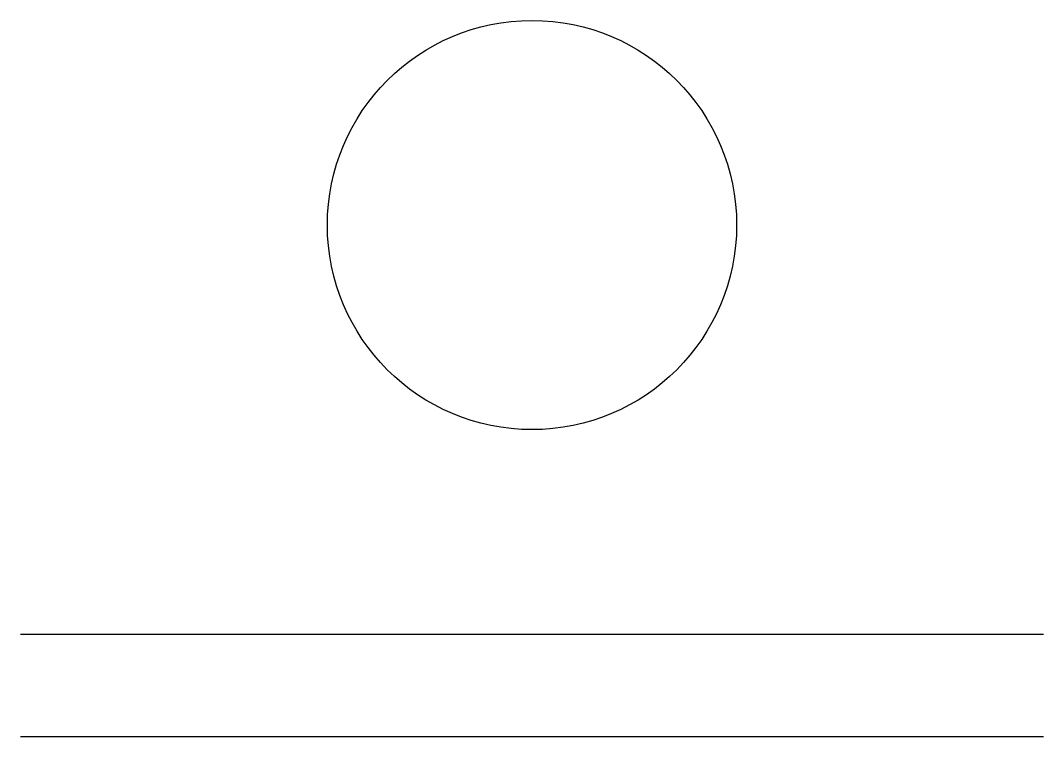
# Model space of a CAD drawing. Extents: x 0 to 100, y 0 to 70.
import ezdxf

# ---------------------------------------------------------------- set-up
doc = ezdxf.new("R2010")
doc.units = 0
doc.layers.add('VC_ON', color=7, linetype='Continuous')
doc.layers.add('VC_VPF', color=7, linetype='Continuous')

msp = doc.modelspace()

# ---------------------------------------------------------------- linework, layer by layer
at = {"layer": 'VC_ON'}
msp.add_line((0, 0), (100, 0), dxfattribs=at)
msp.add_circle((50, 50), 20, dxfattribs=at)
at = {"layer": 'VC_VPF'}
msp.add_line((0, 10), (100, 10), dxfattribs=at)

doc.saveas('drawing.dxf')
